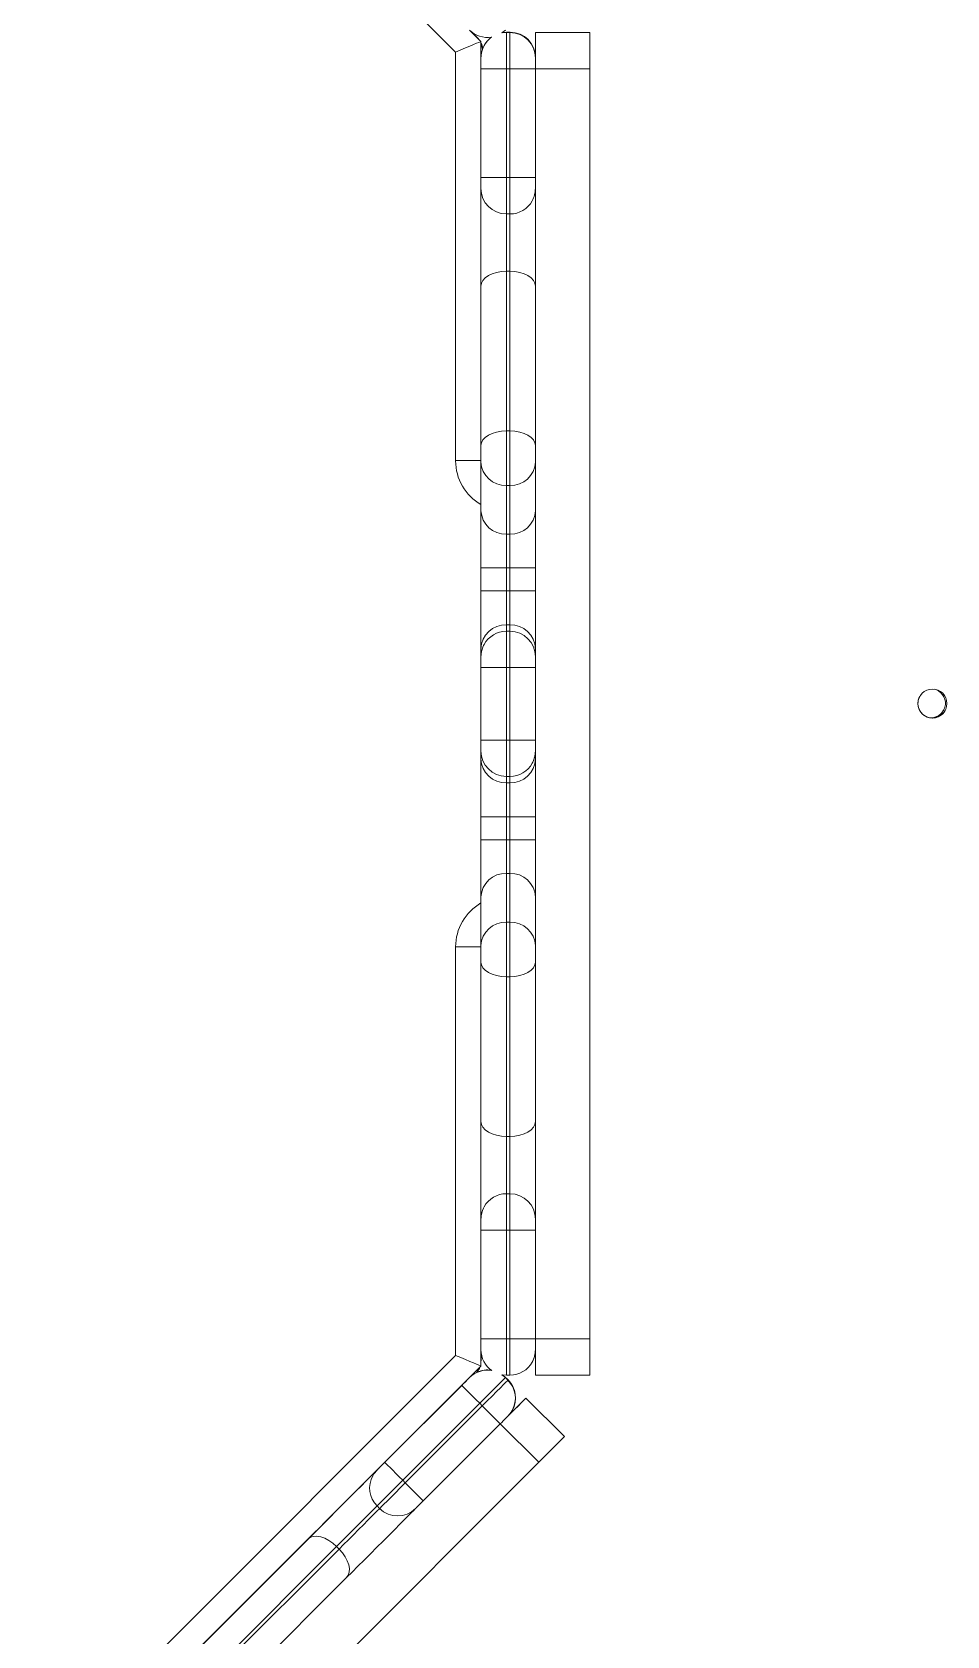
# Model space of a CAD drawing. Header units: millimetres. Extents: x -12977 to 11786, y -11805 to 10558.
# Drawn here: x -389.5 to -137.3, y 1107.5 to 1549.5 of the extents above; entities that cross this region are included whole.
import ezdxf

# ---------------------------------------------------------------- set-up
doc = ezdxf.new("R2010")
doc.units = ezdxf.units.MM
doc.layers.add('DIKOM_ОБЪЕКТ', color=7, linetype='Continuous')

msp = doc.modelspace()

# ---------------------------------------------------------------- linework, layer by layer
at = {"layer": 'DIKOM_ОБЪЕКТ', "color": 7, "linetype": 'Continuous', "lineweight": 15}
for p, q in [((-272.733, 1543.966), (-352.354, 1623.586)), ((-268.618, 1549.752), (-265.733, 1546.866)), ((-265.733, 1546.866), (-268.617, 1549.75)), ((-268.591, 1549.728), (-267.055, 1548.192)), ((-266.858, 1548.001), (-268.544, 1549.687)), ((-268.217, 1549.421), (-267.026, 1548.231)), ((-266.839, 1548.049), (-268.191, 1549.402)), ((-267.057, 1548.2), (-267.026, 1548.231)), ((-267.057, 1548.19), (-267.055, 1548.192)), ((-266.944, 1548.078), (-267.055, 1548.192)), ((-267.055, 1548.192), (-266.858, 1548.001)), ((-267.026, 1548.231), (-266.839, 1548.049)), ((-266.858, 1548.001), (-266.666, 1547.799)), ((-259.965, 1549.247), (-259.022, 1550.037)), ((-259.965, 1549.247), (-258.739, 1549.355)), ((-259.839, 1549.337), (-258.698, 1549.43)), ((-258.698, 1549.43), (-258.739, 1549.355)), ((-258.739, 1549.355), (-257.739, 1549.355)), ((-257.698, 1549.43), (-258.698, 1549.43)), ((-257.739, 1549.355), (-257.698, 1549.43)), ((-250.727, 1549.377), (-250.734, 1549.363)), ((-250.734, 1549.363), (-235.735, 1549.363)), ((-235.727, 1549.377), (-250.727, 1549.377)), ((-235.727, 1549.377), (-235.735, 1549.363)), ((-272.734, 1431.365), (-272.733, 1543.966)), ((-265.733, 1546.866), (-265.733, 1546.866)), ((-265.733, 1542.651), (-265.733, 1546.866)), ((-265.733, 1546.866), (-265.733, 1542.649)), ((-265.733, 1543.949), (-265.555, 1543.949)), ((-264.831, 1545.805), (-264.872, 1545.729)), ((-265.739, 1509.355), (-265.739, 1539.355)), ((-257.74, 1539.354), (-258.74, 1539.354)), ((-258.74, 1539.354), (-258.74, 1509.354)), ((-257.74, 1509.354), (-257.74, 1539.354)), ((-250.735, 1542.362), (-250.739, 1542.355)), ((-250.739, 1539.355), (-250.739, 1509.355)), ((-235.735, 1539.362), (-250.735, 1539.362)), ((-250.735, 1539.362), (-250.735, 1189.362)), ((-235.735, 1189.362), (-235.735, 1539.362)), ((-235.726, 1539.378), (-235.726, 1463.877)), ((-258.74, 1509.354), (-257.74, 1509.354)), ((-251.606, 1502.981), (-251.605, 1502.983)), ((-250.739, 1506.355), (-250.738, 1506.357)), ((-257.739, 1499.355), (-258.739, 1499.355)), ((-258.737, 1483.546), (-258.739, 1439.571)), ((-257.737, 1483.546), (-258.737, 1483.546)), ((-257.739, 1439.571), (-257.737, 1483.546)), ((-265.739, 1435.503), (-265.737, 1479.477)), ((-250.737, 1479.478), (-250.739, 1435.503)), ((-258.739, 1439.571), (-257.739, 1439.571)), ((-265.737, 1417.559), (-265.739, 1430.99)), ((-250.739, 1430.99), (-250.737, 1417.559)), ((-257.739, 1424.528), (-258.739, 1424.528)), ((-258.739, 1424.528), (-258.737, 1411.097)), ((-257.737, 1411.097), (-257.739, 1424.528)), ((-258.737, 1411.097), (-257.737, 1411.097)), ((-265.736, 1395.51), (-265.736, 1401.867)), ((-257.737, 1401.866), (-258.737, 1401.866)), ((-258.737, 1401.866), (-258.737, 1395.51)), ((-257.737, 1395.51), (-257.737, 1401.866)), ((-250.736, 1401.867), (-250.736, 1395.51)), ((-258.737, 1395.51), (-257.737, 1395.51)), ((-258.739, 1384.355), (-257.739, 1384.355)), ((-258.739, 1384.355), (-258.739, 1384.355)), ((-257.739, 1384.355), (-258.739, 1384.355)), ((-258.737, 1386.124), (-258.738, 1384.355)), ((-257.737, 1386.124), (-258.737, 1386.124)), ((-257.739, 1384.355), (-257.739, 1384.355)), ((-257.737, 1384.355), (-257.737, 1386.124)), ((-265.737, 1377.515), (-265.737, 1379.555)), ((-264.872, 1380.729), (-264.872, 1380.729)), ((-250.737, 1379.555), (-250.738, 1374.087)), ((-250.739, 1377.355), (-250.739, 1377.355)), ((-265.739, 1354.354), (-265.739, 1374.355)), ((-257.74, 1374.354), (-258.74, 1374.354)), ((-258.74, 1374.354), (-258.74, 1354.354)), ((-257.74, 1354.354), (-257.74, 1374.354)), ((-250.739, 1374.355), (-250.739, 1354.355)), ((-258.74, 1354.354), (-257.74, 1354.354)), ((-250.738, 1354.627), (-250.737, 1349.162)), ((-265.737, 1349.162), (-265.737, 1351.195)), ((-250.739, 1351.355), (-250.739, 1351.355)), ((-257.739, 1344.355), (-258.739, 1344.355)), ((-258.737, 1344.355), (-258.737, 1342.593)), ((-257.737, 1342.593), (-257.737, 1344.355)), ((-251.606, 1347.98), (-251.606, 1347.981)), ((-258.737, 1342.593), (-257.737, 1342.593)), ((-265.736, 1326.853), (-265.736, 1333.21)), ((-257.737, 1333.209), (-258.737, 1333.209)), ((-258.737, 1333.209), (-258.737, 1326.852)), ((-257.737, 1326.852), (-257.737, 1333.209)), ((-250.736, 1333.21), (-250.736, 1326.853)), ((-258.737, 1326.852), (-257.737, 1326.852)), ((-258.737, 1317.62), (-258.739, 1304.182)), ((-257.737, 1317.62), (-258.737, 1317.62)), ((-257.739, 1304.182), (-257.737, 1317.62)), ((-265.739, 1297.721), (-265.737, 1311.158)), ((-250.737, 1311.158), (-250.739, 1297.721)), ((-258.739, 1304.182), (-257.739, 1304.182)), ((-272.733, 1184.765), (-272.733, 1297.365)), ((-265.737, 1249.24), (-265.739, 1293.207)), ((-250.739, 1293.208), (-250.737, 1249.24)), ((-257.74, 1289.138), (-258.739, 1289.138)), ((-258.739, 1289.138), (-258.738, 1245.17)), ((-257.738, 1245.171), (-257.74, 1289.138)), ((-235.726, 1264.88), (-235.726, 1189.378)), ((-258.738, 1245.17), (-257.738, 1245.171)), ((-258.738, 1229.357), (-258.739, 1229.355)), ((-258.739, 1229.355), (-257.739, 1229.355)), ((-257.738, 1229.357), (-258.738, 1229.357)), ((-257.739, 1229.355), (-257.738, 1229.357)), ((-264.871, 1225.731), (-264.872, 1225.729)), ((-250.738, 1222.357), (-250.739, 1222.355)), ((-265.739, 1189.354), (-265.739, 1219.355)), ((-257.74, 1219.354), (-258.74, 1219.354)), ((-258.74, 1219.354), (-258.74, 1189.354)), ((-257.74, 1189.354), (-257.74, 1219.354)), ((-250.739, 1219.355), (-250.739, 1189.355)), ((-258.74, 1189.354), (-257.74, 1189.354)), ((-250.735, 1189.362), (-235.735, 1189.362)), ((-352.354, 1105.144), (-272.733, 1184.765)), ((-265.733, 1186.061), (-265.733, 1181.866)), ((-265.733, 1181.866), (-265.733, 1186.059)), ((-265.732, 1186.035), (-265.732, 1183.74)), ((-265.73, 1183.468), (-265.73, 1185.99)), ((-265.708, 1185.693), (-265.708, 1183.777)), ((-265.706, 1183.519), (-265.706, 1185.67)), ((-250.739, 1186.355), (-250.735, 1186.362)), ((-265.733, 1181.866), (-347.404, 1100.195)), ((-265.733, 1183.228), (-265.708, 1183.777)), ((-265.733, 1183.74), (-265.732, 1183.74)), ((-265.706, 1183.519), (-265.733, 1182.947)), ((-265.73, 1183.468), (-265.733, 1183.271)), ((-265.733, 1181.866), (-265.733, 1181.866)), ((-265.732, 1183.74), (-265.73, 1183.468)), ((-265.73, 1183.777), (-265.708, 1183.777)), ((-265.708, 1183.777), (-265.706, 1183.519)), ((-251.606, 1182.981), (-251.565, 1183.056)), ((-292.256, 1155.338), (-271.043, 1176.551)), ((-268.921, 1178.673), (-268.915, 1178.684)), ((-267.795, 1179.804), (-267.668, 1179.676)), ((-259.964, 1179.463), (-258.739, 1179.355)), ((-259.964, 1179.463), (-259.021, 1178.673)), ((-259.774, 1179.432), (-258.98, 1178.748)), ((-258.98, 1178.748), (-259.021, 1178.673)), ((-259.021, 1178.673), (-258.315, 1177.966)), ((-258.273, 1178.041), (-258.98, 1178.748)), ((-257.739, 1179.355), (-258.739, 1179.355)), ((-258.315, 1177.966), (-258.273, 1178.041)), ((-235.734, 1179.363), (-250.734, 1179.363)), ((-235.734, 1179.363), (-235.727, 1179.377)), ((-266.093, 1171.601), (-287.307, 1150.388)), ((-265.386, 1170.893), (-266.093, 1171.601)), ((-253.352, 1173.038), (-253.36, 1173.024)), ((-253.36, 1173.024), (-242.754, 1162.418)), ((-242.746, 1162.432), (-253.352, 1173.038)), ((-286.599, 1149.68), (-265.386, 1170.893)), ((-257.131, 1169.642), (-257.09, 1169.717)), ((-260.436, 1165.945), (-281.649, 1144.731)), ((-249.826, 1155.346), (-260.43, 1165.95)), ((-242.746, 1162.432), (-242.754, 1162.418)), ((-497.313, 907.858), (-249.826, 1155.346)), ((-295.559, 1151.644), (-295.56, 1151.642)), ((-294.376, 1153.219), (-294.377, 1153.217)), ((-287.307, 1150.388), (-286.599, 1149.68)), ((-293.67, 1142.611), (-294.377, 1143.317)), ((-344.477, 1103.117), (-313.383, 1134.213)), ((-305.556, 1132.14), (-336.65, 1101.044)), ((-304.849, 1131.433), (-305.556, 1132.14)), ((-335.943, 1100.337), (-304.849, 1131.433)), ((-302.776, 1123.606), (-333.87, 1092.511))]:
    msp.add_line(p, q, dxfattribs=at)
at = {"layer": 'DIKOM_ОБЪЕКТ', "color": 7, "linetype": 'Continuous', "lineweight": 15, "flags": 128}
for points in [[(-266.515, 1547.648), (-266.631, 1547.794), (-267.026, 1548.231)], [(-266.839, 1548.049), (-266.444, 1547.613), (-266.307, 1547.441)], [(-258.739, 1549.355), (-258.739, 1549.163), (-258.739, 1548.593), (-258.739, 1547.669), (-258.739, 1546.425), (-258.74, 1544.91), (-258.74, 1543.181), (-258.74, 1541.305), (-258.74, 1539.354)], [(-257.74, 1539.354), (-257.74, 1541.305), (-257.74, 1543.181), (-257.74, 1544.91), (-257.74, 1546.425), (-257.739, 1547.669), (-257.739, 1548.593), (-257.739, 1549.163), (-257.739, 1549.355)], [(-250.735, 1539.362), (-250.735, 1541.313), (-250.735, 1543.189), (-250.735, 1544.918), (-250.735, 1546.433), (-250.735, 1547.677), (-250.735, 1548.601), (-250.735, 1549.171), (-250.734, 1549.363)], [(-235.735, 1549.363), (-235.735, 1549.171), (-235.735, 1548.601), (-235.735, 1547.677), (-235.735, 1546.433), (-235.735, 1544.918), (-235.735, 1543.189), (-235.735, 1541.313), (-235.735, 1539.362)], [(-235.726, 1539.378), (-235.726, 1541.329), (-235.726, 1543.205), (-235.726, 1544.934), (-235.726, 1546.449), (-235.726, 1547.693), (-235.727, 1548.616), (-235.727, 1549.185), (-235.727, 1549.377)], [(-265.739, 1539.355), (-265.739, 1539.94), (-265.739, 1540.503), (-265.739, 1541.021), (-265.739, 1541.476), (-265.739, 1541.849), (-265.739, 1542.126), (-265.739, 1542.297), (-265.739, 1542.355)], [(-265.739, 1539.355), (-265.605, 1539.354), (-265.207, 1539.354), (-264.56, 1539.354), (-263.689, 1539.354), (-262.629, 1539.354), (-261.419, 1539.354), (-260.105, 1539.354), (-258.74, 1539.354)], [(-257.74, 1539.354), (-256.374, 1539.354), (-255.061, 1539.354), (-253.851, 1539.354), (-252.79, 1539.354), (-251.919, 1539.354), (-251.272, 1539.354), (-250.874, 1539.354), (-250.739, 1539.355)], [(-250.739, 1542.355), (-250.739, 1542.297), (-250.739, 1542.126), (-250.739, 1541.849), (-250.739, 1541.476), (-250.739, 1541.021), (-250.739, 1540.503), (-250.739, 1539.94), (-250.739, 1539.355)], [(-235.731, 1506.37), (-235.731, 1506.548), (-235.731, 1507.065), (-235.73, 1507.876), (-235.73, 1508.909), (-235.73, 1510.072), (-235.731, 1511.261), (-235.731, 1512.371), (-235.73, 1513.303), (-235.73, 1513.974), (-235.731, 1514.326), (-235.731, 1514.325), (-235.731, 1513.974), (-235.731, 1513.302), (-235.731, 1512.37), (-235.731, 1511.26), (-235.731, 1510.071), (-235.731, 1508.908), (-235.731, 1507.876), (-235.731, 1507.065), (-235.731, 1506.548), (-235.731, 1506.37)], [(-265.739, 1509.355), (-265.605, 1509.354), (-265.207, 1509.354), (-264.56, 1509.354), (-263.689, 1509.354), (-262.629, 1509.354), (-261.419, 1509.354), (-260.106, 1509.354), (-258.74, 1509.354)], [(-265.739, 1506.355), (-265.739, 1506.412), (-265.739, 1506.583), (-265.739, 1506.86), (-265.739, 1507.233), (-265.739, 1507.688), (-265.739, 1508.207), (-265.739, 1508.769), (-265.739, 1509.355)], [(-258.74, 1509.354), (-258.74, 1507.403), (-258.74, 1505.527), (-258.74, 1503.798), (-258.74, 1502.283), (-258.74, 1501.04), (-258.739, 1500.116), (-258.739, 1499.547), (-258.739, 1499.355)], [(-257.74, 1509.354), (-256.374, 1509.354), (-255.061, 1509.354), (-253.851, 1509.354), (-252.79, 1509.354), (-251.919, 1509.354), (-251.272, 1509.354), (-250.874, 1509.354), (-250.739, 1509.355)], [(-257.739, 1499.355), (-257.739, 1499.547), (-257.74, 1500.116), (-257.74, 1501.04), (-257.74, 1502.283), (-257.74, 1503.798), (-257.74, 1505.527), (-257.74, 1507.403), (-257.74, 1509.354)], [(-250.739, 1509.355), (-250.739, 1508.769), (-250.739, 1508.207), (-250.739, 1507.688), (-250.739, 1507.233), (-250.739, 1506.86), (-250.739, 1506.583), (-250.739, 1506.413), (-250.739, 1506.355)], [(-265.737, 1479.477), (-265.737, 1481.596), (-265.737, 1483.881), (-265.737, 1486.281), (-265.737, 1488.748), (-265.737, 1491.227), (-265.737, 1493.666), (-265.737, 1496.014), (-265.737, 1498.22), (-265.737, 1500.237), (-265.737, 1502.022), (-265.737, 1503.538), (-265.738, 1504.752), (-265.738, 1505.637), (-265.738, 1506.081)], [(-250.738, 1506.357), (-250.738, 1506.176), (-250.738, 1505.637), (-250.737, 1504.752), (-250.737, 1503.538), (-250.737, 1502.022), (-250.737, 1500.237), (-250.737, 1498.22), (-250.737, 1496.014), (-250.737, 1493.666), (-250.737, 1491.227), (-250.737, 1488.748), (-250.737, 1486.281), (-250.737, 1483.881), (-250.737, 1481.596), (-250.737, 1479.478)], [(-258.738, 1499.355), (-258.738, 1499.16), (-258.738, 1498.575), (-258.738, 1497.625), (-258.737, 1496.348), (-258.737, 1494.795), (-258.737, 1493.027), (-258.737, 1491.114), (-258.737, 1489.131), (-258.737, 1487.158), (-258.737, 1485.271), (-258.737, 1483.546)], [(-257.737, 1483.546), (-257.737, 1485.271), (-257.737, 1487.157), (-257.737, 1489.131), (-257.737, 1491.114), (-257.737, 1493.027), (-257.737, 1494.795), (-257.738, 1496.348), (-257.738, 1497.625), (-257.738, 1498.575), (-257.738, 1499.16), (-257.738, 1499.355)], [(-265.737, 1479.477), (-265.602, 1480.271), (-265.204, 1481.034), (-264.558, 1481.738), (-263.687, 1482.354), (-262.626, 1482.86), (-261.416, 1483.236), (-260.103, 1483.468), (-258.737, 1483.546)], [(-257.737, 1483.546), (-256.372, 1483.467), (-255.059, 1483.236), (-253.848, 1482.86), (-252.788, 1482.354), (-251.917, 1481.738), (-251.27, 1481.034), (-250.872, 1480.271), (-250.737, 1479.478)], [(-235.727, 1453.926), (-235.727, 1454.277), (-235.727, 1454.951), (-235.727, 1455.926), (-235.726, 1457.169), (-235.726, 1458.637), (-235.726, 1460.283), (-235.726, 1462.049), (-235.726, 1463.877)], [(-235.727, 1453.926), (-235.727, 1453.187), (-235.727, 1452.101), (-235.728, 1450.671), (-235.728, 1448.903), (-235.728, 1446.805), (-235.729, 1444.384), (-235.729, 1441.649), (-235.729, 1438.612), (-235.729, 1435.284), (-235.73, 1431.679), (-235.73, 1427.81), (-235.73, 1423.693), (-235.73, 1419.344), (-235.731, 1414.779), (-235.731, 1410.018), (-235.731, 1405.077), (-235.731, 1399.977), (-235.731, 1394.738), (-235.731, 1389.38), (-235.732, 1383.924), (-235.732, 1378.392), (-235.732, 1372.804), (-235.732, 1367.184), (-235.732, 1361.553), (-235.732, 1355.933), (-235.732, 1350.346), (-235.732, 1344.813), (-235.731, 1339.358), (-235.731, 1334), (-235.731, 1328.761), (-235.731, 1323.662), (-235.731, 1318.722), (-235.73, 1313.961), (-235.731, 1309.397), (-235.73, 1305.049), (-235.73, 1300.933), (-235.73, 1297.065), (-235.73, 1293.46), (-235.729, 1290.134), (-235.729, 1287.098), (-235.729, 1284.364), (-235.728, 1281.944), (-235.728, 1279.847), (-235.728, 1278.08), (-235.727, 1276.651), (-235.727, 1275.566), (-235.727, 1274.829)], [(-265.739, 1435.503), (-265.604, 1436.297), (-265.206, 1437.06), (-264.56, 1437.763), (-263.689, 1438.38), (-262.628, 1438.885), (-261.418, 1439.262), (-260.105, 1439.493), (-258.739, 1439.571)], [(-258.739, 1439.571), (-258.739, 1437.842), (-258.739, 1435.951), (-258.739, 1433.973), (-258.739, 1431.986), (-258.739, 1430.07), (-258.739, 1428.301), (-258.739, 1426.748), (-258.739, 1425.473), (-258.739, 1424.528)], [(-257.739, 1424.528), (-257.739, 1425.473), (-257.739, 1426.748), (-257.739, 1428.301), (-257.74, 1430.07), (-257.739, 1431.986), (-257.739, 1433.973), (-257.739, 1435.951), (-257.739, 1437.842), (-257.739, 1439.571)], [(-257.739, 1439.571), (-256.374, 1439.493), (-255.06, 1439.261), (-253.85, 1438.886), (-252.79, 1438.38), (-251.919, 1437.763), (-251.272, 1437.06), (-250.874, 1436.297), (-250.739, 1435.503)], [(-265.739, 1430.99), (-265.739, 1431.316), (-265.739, 1431.765), (-265.739, 1432.315), (-265.739, 1432.936), (-265.739, 1433.599), (-265.739, 1434.27), (-265.739, 1434.916), (-265.739, 1435.503)], [(-250.739, 1435.503), (-250.739, 1434.916), (-250.739, 1434.27), (-250.739, 1433.599), (-250.739, 1432.936), (-250.739, 1432.314), (-250.739, 1431.765), (-250.739, 1431.316), (-250.739, 1430.99)], [(-265.733, 1431.366), (-265.868, 1431.366), (-266.266, 1431.366), (-266.913, 1431.366), (-267.783, 1431.366), (-268.844, 1431.366), (-270.054, 1431.365), (-271.368, 1431.365), (-272.734, 1431.365)], [(-265.736, 1401.867), (-265.736, 1404.358), (-265.736, 1406.794), (-265.736, 1409.124), (-265.737, 1411.298), (-265.737, 1413.268), (-265.737, 1414.992), (-265.737, 1416.433), (-265.737, 1417.559)], [(-250.737, 1417.559), (-250.737, 1416.433), (-250.737, 1414.992), (-250.737, 1413.268), (-250.736, 1411.298), (-250.737, 1409.124), (-250.736, 1406.794), (-250.736, 1404.358), (-250.736, 1401.867)], [(-258.737, 1411.097), (-258.737, 1410.435), (-258.737, 1409.587), (-258.737, 1408.573), (-258.737, 1407.414), (-258.737, 1406.135), (-258.737, 1404.765), (-258.737, 1403.331), (-258.737, 1401.866)], [(-257.737, 1401.866), (-257.737, 1403.331), (-257.737, 1404.765), (-257.737, 1406.136), (-257.737, 1407.414), (-257.737, 1408.573), (-257.737, 1409.587), (-257.737, 1410.435), (-257.737, 1411.097)], [(-265.736, 1401.867), (-265.602, 1401.867), (-265.204, 1401.867), (-264.557, 1401.867), (-263.686, 1401.867), (-262.626, 1401.867), (-261.416, 1401.867), (-260.102, 1401.867), (-258.737, 1401.866)], [(-257.737, 1401.866), (-256.371, 1401.867), (-255.058, 1401.867), (-253.848, 1401.867), (-252.787, 1401.867), (-251.916, 1401.867), (-251.269, 1401.867), (-250.871, 1401.867), (-250.736, 1401.867)], [(-265.737, 1379.555), (-265.737, 1380.631), (-265.737, 1382.051), (-265.737, 1383.782), (-265.737, 1385.784), (-265.736, 1388.012), (-265.736, 1390.413), (-265.736, 1392.932), (-265.736, 1395.51)], [(-265.736, 1395.51), (-265.602, 1395.51), (-265.203, 1395.51), (-264.557, 1395.51), (-263.686, 1395.51), (-262.626, 1395.51), (-261.416, 1395.51), (-260.102, 1395.51), (-258.737, 1395.51)], [(-258.737, 1395.51), (-258.737, 1393.993), (-258.737, 1392.511), (-258.737, 1391.099), (-258.737, 1389.788), (-258.737, 1388.611), (-258.737, 1387.592), (-258.737, 1386.757), (-258.737, 1386.124)], [(-257.737, 1386.124), (-257.737, 1386.757), (-257.737, 1387.592), (-257.737, 1388.61), (-257.737, 1389.789), (-257.737, 1391.099), (-257.737, 1392.511), (-257.737, 1393.993), (-257.737, 1395.51)], [(-257.737, 1395.51), (-256.371, 1395.51), (-255.058, 1395.51), (-253.847, 1395.51), (-252.787, 1395.51), (-251.916, 1395.51), (-251.269, 1395.51), (-250.871, 1395.51), (-250.736, 1395.51)], [(-250.736, 1395.51), (-250.736, 1392.932), (-250.736, 1390.413), (-250.737, 1388.012), (-250.736, 1385.784), (-250.736, 1383.782), (-250.737, 1382.05), (-250.737, 1380.631), (-250.737, 1379.555)], [(-258.739, 1384.355), (-258.739, 1384.162), (-258.739, 1383.593), (-258.739, 1382.669), (-258.739, 1381.425), (-258.74, 1379.91), (-258.74, 1378.181), (-258.74, 1376.305), (-258.74, 1374.354)], [(-257.74, 1374.354), (-257.74, 1376.305), (-257.74, 1378.181), (-257.74, 1379.91), (-257.74, 1381.425), (-257.739, 1382.669), (-257.739, 1383.593), (-257.739, 1384.163), (-257.739, 1384.355)], [(-265.739, 1374.355), (-265.739, 1374.94), (-265.739, 1375.503), (-265.739, 1376.021), (-265.739, 1376.476), (-265.739, 1376.849), (-265.739, 1377.126), (-265.739, 1377.297), (-265.739, 1377.355)], [(-250.739, 1377.355), (-250.739, 1377.297), (-250.739, 1377.126), (-250.739, 1376.849), (-250.739, 1376.476), (-250.739, 1376.021), (-250.739, 1375.503), (-250.739, 1374.94), (-250.739, 1374.355)], [(-250.738, 1373.396), (-250.739, 1373.731), (-250.739, 1374.475), (-250.739, 1375.473), (-250.739, 1376.708)], [(-265.739, 1374.355), (-265.605, 1374.354), (-265.207, 1374.354), (-264.56, 1374.354), (-263.689, 1374.354), (-262.629, 1374.354), (-261.419, 1374.354), (-260.105, 1374.354), (-258.74, 1374.354)], [(-257.74, 1374.354), (-256.374, 1374.354), (-255.061, 1374.354), (-253.851, 1374.354), (-252.79, 1374.354), (-251.919, 1374.354), (-251.272, 1374.354), (-250.874, 1374.354), (-250.739, 1374.355)], [(-250.738, 1374.087), (-250.738, 1373.469), (-250.738, 1373.121), (-250.738, 1373.048), (-250.738, 1373.253), (-250.738, 1373.396)], [(-137.302, 1364.611), (-137.301, 1364.499), (-137.32, 1364.087)], [(-265.739, 1354.354), (-265.605, 1354.354), (-265.207, 1354.354), (-264.56, 1354.354), (-263.689, 1354.354), (-262.629, 1354.354), (-261.418, 1354.354), (-260.105, 1354.354), (-258.74, 1354.354)], [(-265.739, 1351.355), (-265.739, 1351.412), (-265.739, 1351.583), (-265.739, 1351.86), (-265.739, 1352.233), (-265.739, 1352.688), (-265.739, 1353.207), (-265.739, 1353.769), (-265.739, 1354.354)], [(-258.74, 1354.354), (-258.74, 1352.403), (-258.74, 1350.527), (-258.74, 1348.798), (-258.74, 1347.283), (-258.74, 1346.04), (-258.74, 1345.116), (-258.739, 1344.547), (-258.739, 1344.355)], [(-257.74, 1354.354), (-256.374, 1354.354), (-255.061, 1354.354), (-253.851, 1354.354), (-252.79, 1354.354), (-251.919, 1354.354), (-251.272, 1354.354), (-250.874, 1354.354), (-250.739, 1354.355)], [(-257.739, 1344.355), (-257.739, 1344.547), (-257.739, 1345.116), (-257.739, 1346.039), (-257.739, 1347.283), (-257.74, 1348.798), (-257.74, 1350.527), (-257.74, 1352.403), (-257.74, 1354.354)], [(-250.739, 1352.003), (-250.739, 1353.238), (-250.739, 1354.237), (-250.738, 1354.981), (-250.738, 1355.46), (-250.738, 1355.617)], [(-250.739, 1354.355), (-250.739, 1353.769), (-250.739, 1353.207), (-250.739, 1352.688), (-250.739, 1352.233), (-250.739, 1351.86), (-250.739, 1351.583), (-250.739, 1351.412), (-250.739, 1351.355)], [(-250.738, 1355.617), (-250.738, 1355.665), (-250.738, 1355.593), (-250.738, 1355.398)], [(-250.738, 1355.398), (-250.738, 1355.245), (-250.738, 1354.627)], [(-265.736, 1333.21), (-265.736, 1335.788), (-265.736, 1338.307), (-265.737, 1340.708), (-265.736, 1342.935), (-265.737, 1344.937), (-265.737, 1346.668), (-265.737, 1348.087), (-265.737, 1349.162)], [(-250.739, 1351.355), (-250.739, 1351.366), (-250.739, 1351.397), (-250.739, 1351.449), (-250.739, 1351.522), (-250.739, 1351.614), (-250.739, 1351.726), (-250.739, 1351.855), (-250.739, 1352.003)], [(-250.737, 1349.162), (-250.737, 1348.087), (-250.737, 1346.668), (-250.737, 1344.937), (-250.736, 1342.935), (-250.737, 1340.708), (-250.736, 1338.307), (-250.736, 1335.788), (-250.736, 1333.21)], [(-258.737, 1342.593), (-258.737, 1341.96), (-258.737, 1341.125), (-258.737, 1340.108), (-258.737, 1338.93), (-258.737, 1337.62), (-258.737, 1336.207), (-258.737, 1334.726), (-258.737, 1333.209)], [(-257.737, 1333.209), (-257.737, 1334.726), (-257.737, 1336.207), (-257.737, 1337.619), (-257.737, 1338.93), (-257.737, 1340.107), (-257.737, 1341.125), (-257.737, 1341.96), (-257.737, 1342.593)], [(-265.736, 1333.21), (-265.602, 1333.21), (-265.204, 1333.209), (-264.557, 1333.209), (-263.686, 1333.209), (-262.626, 1333.209), (-261.416, 1333.209), (-260.102, 1333.209), (-258.737, 1333.209)], [(-257.737, 1333.209), (-256.371, 1333.209), (-255.058, 1333.209), (-253.848, 1333.209), (-252.787, 1333.209), (-251.916, 1333.209), (-251.269, 1333.209), (-250.871, 1333.209), (-250.736, 1333.21)], [(-265.737, 1311.158), (-265.737, 1312.285), (-265.737, 1313.727), (-265.736, 1315.451), (-265.736, 1317.421), (-265.736, 1319.595), (-265.736, 1321.926), (-265.736, 1324.362), (-265.736, 1326.853)], [(-265.736, 1326.853), (-265.602, 1326.853), (-265.203, 1326.852), (-264.557, 1326.852), (-263.687, 1326.852), (-262.626, 1326.852), (-261.415, 1326.852), (-260.102, 1326.852), (-258.737, 1326.852)], [(-258.737, 1326.852), (-258.737, 1325.387), (-258.737, 1323.954), (-258.737, 1322.583), (-258.737, 1321.304), (-258.737, 1320.145), (-258.737, 1319.131), (-258.737, 1318.283), (-258.737, 1317.62)], [(-257.737, 1326.852), (-256.371, 1326.852), (-255.058, 1326.852), (-253.848, 1326.852), (-252.787, 1326.852), (-251.916, 1326.852), (-251.269, 1326.852), (-250.871, 1326.853), (-250.736, 1326.853)], [(-257.737, 1317.62), (-257.737, 1318.283), (-257.737, 1319.131), (-257.737, 1320.145), (-257.737, 1321.304), (-257.737, 1322.583), (-257.737, 1323.954), (-257.737, 1325.387), (-257.737, 1326.852)], [(-250.736, 1326.853), (-250.736, 1324.362), (-250.736, 1321.926), (-250.737, 1319.595), (-250.736, 1317.421), (-250.736, 1315.451), (-250.737, 1313.726), (-250.737, 1312.285), (-250.737, 1311.158)], [(-258.739, 1304.182), (-258.739, 1303.237), (-258.739, 1301.962), (-258.739, 1300.409), (-258.739, 1298.639), (-258.74, 1296.722), (-258.74, 1294.736), (-258.739, 1292.758), (-258.74, 1290.867), (-258.739, 1289.138)], [(-257.74, 1289.138), (-257.739, 1290.867), (-257.739, 1292.758), (-257.739, 1294.736), (-257.739, 1296.722), (-257.739, 1298.639), (-257.739, 1300.408), (-257.739, 1301.962), (-257.739, 1303.236), (-257.739, 1304.182)], [(-265.739, 1297.366), (-265.867, 1297.366), (-266.266, 1297.366), (-266.913, 1297.366), (-267.784, 1297.366), (-268.844, 1297.365), (-270.054, 1297.365), (-271.368, 1297.365), (-272.733, 1297.365)], [(-265.739, 1293.207), (-265.739, 1293.795), (-265.739, 1294.44), (-265.739, 1295.111), (-265.739, 1295.774), (-265.739, 1296.396), (-265.739, 1296.945), (-265.739, 1297.394), (-265.739, 1297.721)], [(-250.739, 1297.721), (-250.739, 1297.394), (-250.739, 1296.945), (-250.739, 1296.396), (-250.739, 1295.774), (-250.739, 1295.111), (-250.739, 1294.44), (-250.739, 1293.795), (-250.739, 1293.208)], [(-265.739, 1293.207), (-265.605, 1292.414), (-265.206, 1291.65), (-264.56, 1290.947), (-263.689, 1290.33), (-262.628, 1289.824), (-261.418, 1289.448), (-260.105, 1289.216), (-258.739, 1289.138)], [(-257.74, 1289.138), (-256.374, 1289.216), (-255.06, 1289.448), (-253.85, 1289.824), (-252.789, 1290.33), (-251.919, 1290.947), (-251.272, 1291.65), (-250.874, 1292.414), (-250.739, 1293.208)], [(-235.726, 1264.88), (-235.726, 1266.708), (-235.726, 1268.474), (-235.726, 1270.119), (-235.726, 1271.588), (-235.726, 1272.83), (-235.727, 1273.805), (-235.726, 1274.478), (-235.727, 1274.829)], [(-265.738, 1222.59), (-265.738, 1223.078), (-265.738, 1223.964), (-265.737, 1225.178), (-265.737, 1226.694), (-265.737, 1228.48), (-265.737, 1230.498), (-265.737, 1232.704), (-265.737, 1235.052), (-265.737, 1237.491), (-265.737, 1239.97), (-265.737, 1242.437), (-265.737, 1244.837), (-265.737, 1247.121), (-265.737, 1249.24)], [(-265.737, 1249.24), (-265.603, 1248.446), (-265.204, 1247.682), (-264.558, 1246.979), (-263.687, 1246.362), (-262.626, 1245.856), (-261.416, 1245.48), (-260.103, 1245.249), (-258.738, 1245.17)], [(-257.738, 1245.171), (-256.372, 1245.249), (-255.058, 1245.48), (-253.848, 1245.856), (-252.788, 1246.362), (-251.917, 1246.979), (-251.27, 1247.682), (-250.872, 1248.446), (-250.737, 1249.24)], [(-250.737, 1249.24), (-250.737, 1247.121), (-250.737, 1244.837), (-250.737, 1242.437), (-250.737, 1239.97), (-250.737, 1237.491), (-250.737, 1235.052), (-250.737, 1232.704), (-250.737, 1230.498), (-250.737, 1228.48), (-250.737, 1226.694), (-250.737, 1225.178), (-250.737, 1223.964), (-250.738, 1223.078), (-250.738, 1222.539), (-250.738, 1222.357)], [(-258.738, 1245.17), (-258.737, 1243.445), (-258.738, 1241.559), (-258.737, 1239.585), (-258.737, 1237.602), (-258.737, 1235.689), (-258.738, 1233.921), (-258.737, 1232.367), (-258.737, 1231.091), (-258.737, 1230.141), (-258.738, 1229.555), (-258.738, 1229.357)], [(-257.738, 1229.357), (-257.738, 1229.555), (-257.738, 1230.141), (-257.737, 1231.091), (-257.737, 1232.368), (-257.738, 1233.921), (-257.737, 1235.689), (-257.737, 1237.602), (-257.737, 1239.585), (-257.737, 1241.559), (-257.737, 1243.445), (-257.738, 1245.171)], [(-258.739, 1229.355), (-258.739, 1229.163), (-258.739, 1228.593), (-258.739, 1227.669), (-258.74, 1226.425), (-258.74, 1224.91), (-258.74, 1223.181), (-258.74, 1221.305), (-258.74, 1219.354)], [(-257.74, 1219.354), (-257.74, 1221.305), (-257.74, 1223.181), (-257.74, 1224.91), (-257.74, 1226.425), (-257.74, 1227.669), (-257.739, 1228.593), (-257.739, 1229.162), (-257.739, 1229.355)], [(-265.739, 1219.355), (-265.739, 1219.94), (-265.74, 1220.503), (-265.739, 1221.021), (-265.739, 1221.476), (-265.739, 1221.849), (-265.739, 1222.126), (-265.739, 1222.297), (-265.739, 1222.355)], [(-250.739, 1222.355), (-250.739, 1222.297), (-250.739, 1222.126), (-250.739, 1221.849), (-250.739, 1221.476), (-250.739, 1221.021), (-250.739, 1220.503), (-250.739, 1219.94), (-250.739, 1219.355)], [(-235.731, 1222.37), (-235.731, 1222.192), (-235.731, 1221.675), (-235.731, 1220.864), (-235.731, 1219.831), (-235.731, 1218.669), (-235.731, 1217.48), (-235.731, 1216.37), (-235.731, 1215.438), (-235.731, 1214.766), (-235.731, 1214.415), (-235.731, 1214.415), (-235.73, 1214.766), (-235.731, 1215.438), (-235.73, 1216.371), (-235.731, 1217.48), (-235.731, 1218.67), (-235.731, 1219.832), (-235.73, 1220.864), (-235.731, 1221.675), (-235.731, 1222.193), (-235.731, 1222.37)], [(-265.739, 1219.355), (-265.605, 1219.354), (-265.207, 1219.354), (-264.56, 1219.354), (-263.689, 1219.354), (-262.628, 1219.354), (-261.419, 1219.354), (-260.106, 1219.354), (-258.74, 1219.354)], [(-257.74, 1219.354), (-256.374, 1219.354), (-255.061, 1219.354), (-253.851, 1219.354), (-252.79, 1219.354), (-251.919, 1219.354), (-251.272, 1219.354), (-250.874, 1219.354), (-250.739, 1219.355)], [(-265.739, 1189.354), (-265.605, 1189.354), (-265.207, 1189.354), (-264.56, 1189.354), (-263.689, 1189.354), (-262.629, 1189.354), (-261.418, 1189.354), (-260.105, 1189.354), (-258.74, 1189.354)], [(-265.739, 1186.355), (-265.739, 1186.412), (-265.739, 1186.583), (-265.739, 1186.86), (-265.739, 1187.233), (-265.739, 1187.688), (-265.739, 1188.207), (-265.739, 1188.769), (-265.739, 1189.354)], [(-258.74, 1189.354), (-258.74, 1187.403), (-258.74, 1185.527), (-258.739, 1183.798), (-258.74, 1182.283), (-258.739, 1181.039), (-258.74, 1180.116), (-258.739, 1179.547), (-258.739, 1179.355)], [(-257.74, 1189.354), (-256.374, 1189.354), (-255.061, 1189.354), (-253.851, 1189.354), (-252.79, 1189.354), (-251.919, 1189.354), (-251.272, 1189.354), (-250.874, 1189.354), (-250.739, 1189.355)], [(-257.739, 1179.355), (-257.739, 1179.547), (-257.739, 1180.116), (-257.739, 1181.04), (-257.739, 1182.283), (-257.74, 1183.798), (-257.74, 1185.527), (-257.74, 1187.403), (-257.74, 1189.354)], [(-250.739, 1189.355), (-250.739, 1188.769), (-250.739, 1188.207), (-250.739, 1187.688), (-250.739, 1187.233), (-250.739, 1186.86), (-250.739, 1186.583), (-250.739, 1186.412), (-250.739, 1186.355)], [(-250.734, 1179.363), (-250.735, 1179.555), (-250.735, 1180.124), (-250.735, 1181.048), (-250.735, 1182.291), (-250.735, 1183.806), (-250.735, 1185.535), (-250.735, 1187.411), (-250.735, 1189.362)], [(-235.735, 1189.362), (-235.735, 1187.411), (-235.735, 1185.535), (-235.735, 1183.807), (-235.735, 1182.291), (-235.735, 1181.048), (-235.735, 1180.124), (-235.735, 1179.555), (-235.734, 1179.363)], [(-235.727, 1179.377), (-235.727, 1179.57), (-235.726, 1180.139), (-235.726, 1181.063), (-235.726, 1182.307), (-235.726, 1183.822), (-235.726, 1185.551), (-235.726, 1187.427), (-235.726, 1189.378)], [(-271.043, 1176.551), (-270.629, 1176.965), (-270.231, 1177.363), (-269.864, 1177.73), (-269.543, 1178.051), (-269.279, 1178.315), (-269.083, 1178.511), (-268.962, 1178.632), (-268.921, 1178.673)], [(-271.043, 1176.551), (-270.947, 1176.456), (-270.666, 1176.174), (-270.209, 1175.717), (-269.593, 1175.101), (-268.843, 1174.351), (-267.987, 1173.495), (-267.059, 1172.566), (-266.093, 1171.601)], [(-259.021, 1178.673), (-259.158, 1178.537), (-259.56, 1178.134), (-260.214, 1177.481), (-261.093, 1176.601), (-262.165, 1175.53), (-263.387, 1174.307), (-264.714, 1172.98), (-266.093, 1171.601)], [(-265.386, 1170.893), (-264.006, 1172.273), (-262.68, 1173.6), (-261.458, 1174.822), (-260.386, 1175.894), (-259.506, 1176.773), (-258.853, 1177.427), (-258.451, 1177.83), (-258.315, 1177.966)], [(-258.126, 1168.258), (-257.726, 1168.658), (-256.503, 1169.881), (-255.432, 1170.952), (-254.552, 1171.832), (-253.899, 1172.485), (-253.496, 1172.888), (-253.36, 1173.024)], [(-253.352, 1173.038), (-253.488, 1172.903), (-253.89, 1172.501), (-254.544, 1171.847), (-255.423, 1170.968), (-256.494, 1169.897), (-257.717, 1168.674), (-258.083, 1168.308)], [(-265.386, 1170.893), (-264.421, 1169.928), (-263.492, 1169), (-262.636, 1168.144), (-261.886, 1167.394), (-261.27, 1166.778), (-260.813, 1166.321), (-260.531, 1166.04), (-260.436, 1165.945)], [(-258.314, 1168.066), (-258.356, 1168.026), (-258.476, 1167.905), (-258.672, 1167.709), (-258.936, 1167.445), (-259.257, 1167.123), (-259.624, 1166.756), (-260.022, 1166.359), (-260.436, 1165.945)], [(-257.131, 1169.642), (-257.444, 1169.127), (-258.314, 1168.066)], [(-242.754, 1162.418), (-242.89, 1162.282), (-243.292, 1161.879), (-243.945, 1161.225), (-244.825, 1160.346), (-245.897, 1159.274), (-247.119, 1158.051), (-248.446, 1156.725), (-249.826, 1155.346)], [(-294.377, 1153.217), (-294.336, 1153.258), (-294.216, 1153.378), (-294.019, 1153.574), (-293.756, 1153.838), (-293.434, 1154.16), (-293.068, 1154.526), (-292.67, 1154.924), (-292.256, 1155.338)], [(-292.256, 1155.338), (-292.161, 1155.243), (-291.879, 1154.961), (-291.422, 1154.503), (-290.806, 1153.888), (-290.056, 1153.137), (-289.201, 1152.282), (-288.272, 1151.353), (-287.307, 1150.388)], [(-313.383, 1134.213), (-311.885, 1135.711), (-310.269, 1137.327), (-308.572, 1139.024), (-306.828, 1140.768), (-305.074, 1142.521), (-303.35, 1144.246), (-301.69, 1145.906), (-300.13, 1147.466), (-298.704, 1148.892), (-297.441, 1150.154), (-296.369, 1151.226), (-295.511, 1152.084), (-294.885, 1152.711), (-294.503, 1153.092), (-294.376, 1153.219)], [(-294.377, 1153.217), (-295.248, 1152.156), (-295.562, 1151.639)], [(-294.376, 1153.219), (-295.246, 1152.159), (-295.559, 1151.644)], [(-287.307, 1150.388), (-288.686, 1149.008), (-290.013, 1147.682), (-291.235, 1146.459), (-292.306, 1145.388), (-293.186, 1144.509), (-293.839, 1143.855), (-294.241, 1143.453), (-294.377, 1143.317)], [(-293.67, 1142.611), (-293.534, 1142.746), (-293.132, 1143.148), (-292.478, 1143.802), (-291.599, 1144.681), (-290.528, 1145.752), (-289.305, 1146.975), (-287.979, 1148.301), (-286.599, 1149.68)], [(-286.599, 1149.68), (-285.634, 1148.715), (-284.705, 1147.786), (-283.849, 1146.931), (-283.099, 1146.181), (-282.484, 1145.565), (-282.026, 1145.108), (-281.744, 1144.826), (-281.649, 1144.731)], [(-281.649, 1144.731), (-282.063, 1144.318), (-282.461, 1143.92), (-282.828, 1143.553), (-283.149, 1143.231), (-283.413, 1142.968), (-283.609, 1142.772), (-283.73, 1142.651), (-283.77, 1142.61)], [(-294.376, 1143.32), (-294.515, 1143.18), (-294.929, 1142.767), (-295.601, 1142.095), (-296.503, 1141.192), (-297.602, 1140.094), (-298.852, 1138.844), (-300.204, 1137.491), (-301.607, 1136.09), (-303.002, 1134.694), (-304.336, 1133.36), (-305.556, 1132.14)], [(-304.849, 1131.433), (-303.629, 1132.652), (-302.295, 1133.987), (-300.9, 1135.382), (-299.498, 1136.784), (-298.145, 1138.137), (-296.894, 1139.387), (-295.796, 1140.485), (-294.893, 1141.388), (-294.222, 1142.059), (-293.808, 1142.473), (-293.67, 1142.611)], [(-283.926, 1142.455), (-284.278, 1142.104), (-284.904, 1141.478), (-285.763, 1140.62), (-286.834, 1139.548), (-288.097, 1138.285), (-289.523, 1136.859), (-291.083, 1135.3), (-292.743, 1133.639), (-294.468, 1131.915), (-296.221, 1130.162), (-297.965, 1128.417), (-299.663, 1126.72), (-301.278, 1125.105), (-302.776, 1123.606)], [(-313.383, 1134.213), (-312.726, 1134.679), (-311.905, 1134.937), (-310.95, 1134.977), (-309.899, 1134.797), (-308.791, 1134.405), (-307.67, 1133.815), (-306.577, 1133.05), (-305.556, 1132.14)], [(-304.849, 1131.433), (-303.939, 1130.412), (-303.174, 1129.319), (-302.584, 1128.198), (-302.192, 1127.09), (-302.012, 1126.039), (-302.052, 1125.084), (-302.31, 1124.263), (-302.776, 1123.606)]]:
    msp.add_lwpolyline(points, dxfattribs=at)
at = {"layer": 'DIKOM_ОБЪЕКТ', "color": 7, "linetype": 'Continuous', "lineweight": 15}
msp.add_circle((-141.292, 1364.43), 4, dxfattribs=at)
for centre, radius, start, end in [((-263.971, 1554.987), 7, 225, 279.38211), ((-258.739, 1542.355), 7, 124.91762, 151.18119), ((-258.698, 1542.43), 7, 126.18363, 151.18119), ((-257.739, 1542.355), 7, 0.00345, 90), ((-257.698, 1542.43), 7, 0.00345, 90), ((-258.739, 1542.355), 7, 151.18119, 180.00345), ((-271.081, 1543.807), 6, 11.76162, 26.93714), ((-271.303, 1543.949), 6.005, 6.97162, 21.93165), ((-271.124, 1543.749), 6.025, 11.81261, 25.54069), ((-258.739, 1506.355), 7, 180.00345, 270), ((-257.739, 1506.355), 7, 270, 331.20388), ((-257.738, 1506.357), 7, 331.18119, 0.00345), ((-257.739, 1506.355), 7, 331.20388, 0.00345), ((-258.733, 1431.365), 14, 180.00345, 239.98194), ((-258.998, 1431.27), 6.747, 182.37773, 272.19589), ((-257.481, 1431.27), 6.748, 267.80752, 357.61868), ((-258.996, 1417.839), 6.747, 182.37554, 272.19809), ((-257.479, 1417.84), 6.748, 267.80616, 357.61435), ((-258.946, 1379.333), 6.794, 88.23481, 178.12743), ((-258.739, 1377.355), 7, 90, 151.18119), ((-258.739, 1377.355), 7, 90, 151.18119), ((-257.739, 1377.355), 7, 0.00345, 90), ((-257.739, 1377.355), 7, 0.00345, 90), ((-257.528, 1379.332), 6.795, 1.87938, 91.76069), ((-258.739, 1377.355), 7, 151.18119, 180.00345), ((-216.96, 1377.04), 33.781, 179.46559, 180.56343), ((-141.291, 1364.432), 4, 151.18119, 331.18119), ((-141.7, 1364.499), 4, 272.02552, 77.46099), ((-141.699, 1364.501), 4, 270.14912, 331.18119), ((-258.739, 1351.355), 7, 180.00345, 270), ((-258.946, 1349.385), 6.795, 181.87453, 271.75932), ((-257.529, 1349.385), 6.795, 268.24215, 358.12214), ((-257.739, 1351.355), 7, 331.18119, 0.00345), ((-257.739, 1351.355), 7, 331.20388, 0.00345), ((-257.739, 1351.355), 7, 270, 331.20388), ((-258.996, 1310.878), 6.747, 87.80322, 177.61474), ((-257.478, 1310.878), 6.747, 2.38361, 92.19841), ((-258.733, 1297.365), 14, 120.01805, 180.00345), ((-258.998, 1297.44), 6.747, 87.80038, 177.618), ((-257.48, 1297.44), 6.747, 2.38361, 92.19841), ((-258.739, 1222.355), 7, 90, 151.18119), ((-258.738, 1222.357), 7, 90, 151.18119), ((-257.739, 1222.355), 7, 0.00345, 90), ((-257.738, 1222.357), 7, 0.00345, 90), ((-258.739, 1222.355), 7, 151.18119, 180.00345), ((-258.739, 1186.355), 7, 180.00345, 235.08233), ((-257.739, 1186.355), 7, 331.20388, 0.00345), ((-257.698, 1186.43), 7, 331.18119, 0.00345), ((-263.971, 1173.723), 7, 79.91768, 135), ((-271.744, 1183.748), 6.014, 321.93297, 336.8795), ((-263.93, 1173.799), 7, 81.4948, 113.17633), ((-271.717, 1183.462), 5.986, 327.42554, 341.44572), ((-257.739, 1186.355), 7, 270, 331.20388), ((-263.264, 1173.016), 7, 331.18119, 45), ((-263.223, 1173.091), 7, 331.18119, 45), ((-289.427, 1148.267), 7, 151.20748, 225), ((-288.72, 1147.56), 7, 225, 315)]:
    msp.add_arc(centre, radius, start, end, dxfattribs=at)
for centre, major_axis, ratio, start_param, end_param in [((-272.733, 1543.967), (7, 2.899), 0.0000721, 4.712299, 6.2830953), ((-272.733, 1184.766), (7, -2.899), 0.0001146, 4.7123763, 6.2831726)]:
    msp.add_ellipse(centre, major_axis=major_axis, ratio=ratio, start_param=start_param, end_param=end_param, dxfattribs=at)
for points, knots in [([(-264.872, 1545.729), (-265.087, 1545.278), (-265.39, 1544.642), (-265.604, 1543.763), (-265.69, 1543.225), (-265.726, 1542.835), (-265.732, 1542.644), (-265.734, 1542.593)], [0, 0, 0, 0, 0.4547786, 0.6422442, 0.8255986, 0.9526099, 1, 1, 1, 1]), ([(-264.872, 1380.729), (-265.087, 1380.278), (-265.39, 1379.642), (-265.604, 1378.763), (-265.69, 1378.225), (-265.726, 1377.835), (-265.732, 1377.644), (-265.734, 1377.593)], [0, 0, 0, 0, 0.4547863, 0.6422552, 0.8255956, 0.9526091, 1, 1, 1, 1]), ([(-250.738, 1373.065), (-250.738, 1373.068), (-250.738, 1373.078), (-250.738, 1373.168), (-250.738, 1373.355), (-250.739, 1373.434)], [0, 0, 0, 0, 0.1663182, 0.6485658, 1, 1, 1, 1]), ([(-250.738, 1355.584), (-250.738, 1355.608), (-250.738, 1355.651), (-250.738, 1355.648), (-250.738, 1355.646)], [0, 0, 0, 0, 0.5455546, 1, 1, 1, 1]), ([(-251.606, 1347.981), (-251.391, 1348.432), (-251.088, 1349.068), (-250.874, 1349.948), (-250.788, 1350.485), (-250.752, 1350.875), (-250.746, 1351.065), (-250.744, 1351.117)], [0, 0, 0, 0, 0.4548928, 0.6423979, 0.8257739, 0.9528284, 1, 1, 1, 1]), ([(-264.872, 1225.729), (-265.087, 1225.279), (-265.39, 1224.642), (-265.604, 1223.763), (-265.691, 1223.225), (-265.726, 1222.835), (-265.732, 1222.644), (-265.734, 1222.592)], [0, 0, 0, 0, 0.4547429, 0.6422113, 0.8255342, 0.9526136, 1, 1, 1, 1]), ([(-258.148, 1168.238), (-258.142, 1168.245), (-257.984, 1168.414), (-257.608, 1168.857), (-257.312, 1169.344), (-257.131, 1169.642)], [0, 0, 0, 0, 0.0157285, 0.4002485, 1, 1, 1, 1])]:
    msp.add_open_spline(points, degree=3, knots=knots, dxfattribs=at)

doc.saveas('drawing.dxf')
